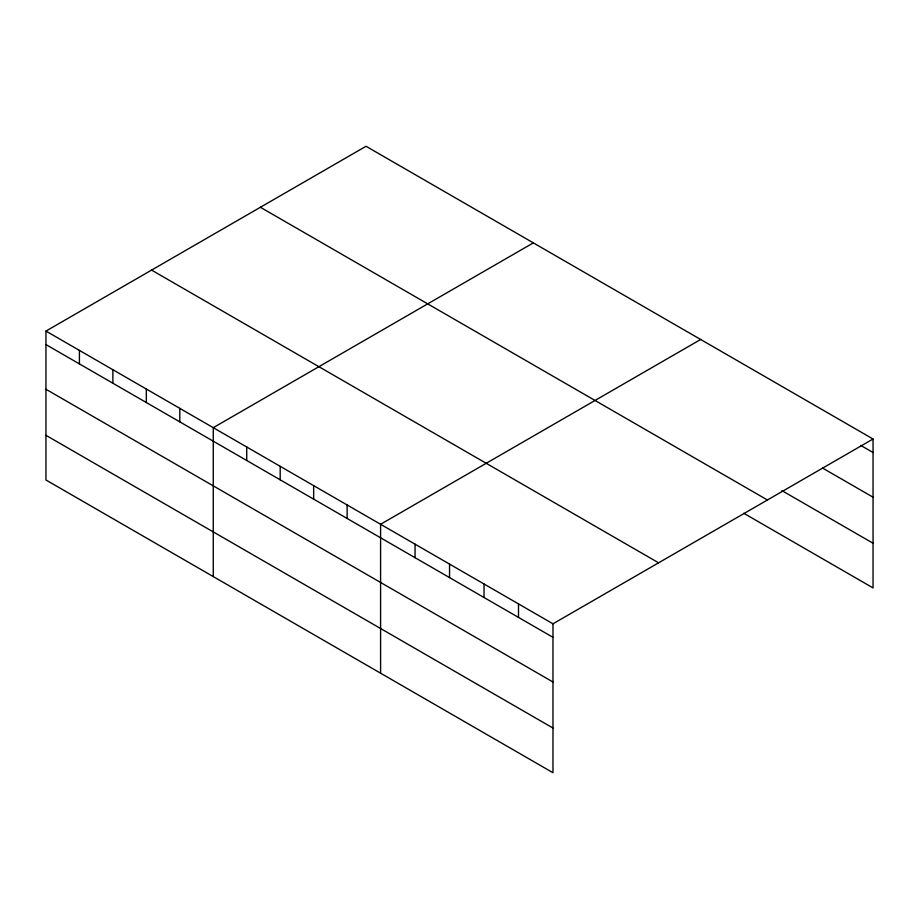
<?xml version="1.0" encoding="UTF-8"?>
<svg xmlns="http://www.w3.org/2000/svg" width="919" height="919" viewBox="0 0 919 919"><rect width="100%" height="100%" fill="white"/><g stroke="black" fill="none" stroke-linecap="round" stroke-linejoin="round"><path stroke-width="1.38" d="M45.95 331.081L552.974 623.806L552.974 772.718L45.95 479.994L45.95 331.081L366.026 146.282L873.05 439.006L873.05 587.919L743.758 513.273M533.342 242.88L213.265 427.68L213.265 576.592M700.657 339.479L380.592 524.278L380.592 673.19M552.974 623.806L873.05 439.006M860.735 445.405L873.05 452.516M822.562 468.058L873.05 497.202M781.931 490.631L873.05 543.244M260.399 207.269L767.422 499.993M151.578 270.094L658.601 562.819M45.95 344.579L552.974 637.315M45.95 389.265L552.974 681.99M45.95 435.307L552.974 728.032M518.5 603.898L518.5 617.407M484.026 583.99L484.026 597.499M449.54 564.094L449.54 577.591M415.066 544.186L415.066 557.684M347.129 504.956L347.129 518.465M313.655 485.634L313.655 499.143M280.192 466.312L280.192 479.821M246.729 447.002L246.729 460.499M179.802 408.358L179.802 421.867M146.339 389.036L146.339 402.545M112.876 369.714L112.876 383.223M79.413 350.392L79.413 363.901"/></g></svg>
